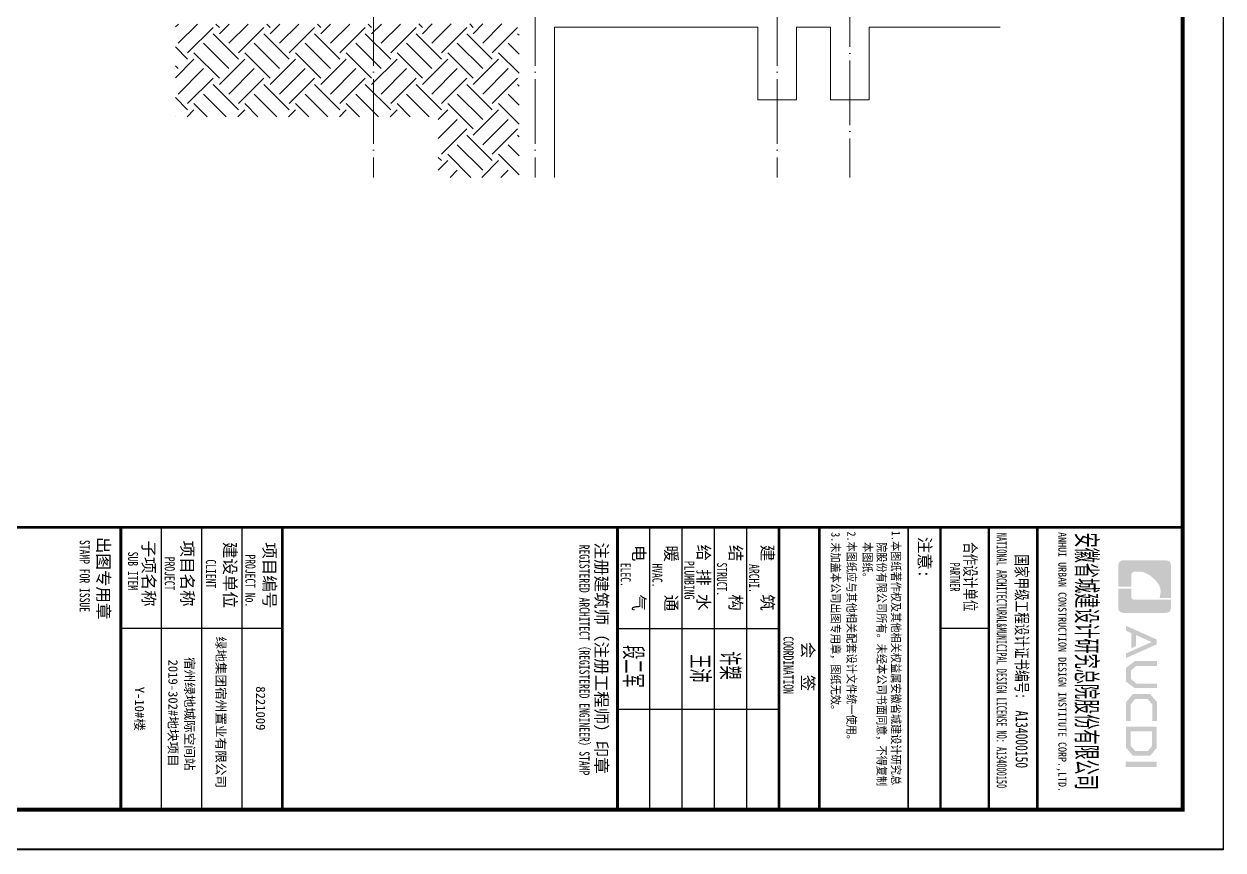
# Model space of a CAD drawing. Extents: x 27938 to 725830, y -209821 to 1628073.
# Drawn here: x 514455 to 521880, y -173716 to -168599 of the extents above; entities that cross this region are included whole.
import ezdxf

# ---------------------------------------------------------------- set-up
doc = ezdxf.new("R2010")
doc.units = 0
doc.header["$LTSCALE"] = 1000
doc.header["$MEASUREMENT"] = 0
doc.linetypes.add('DOTE', pattern=[2.42, 2, -0.2, 0.02, -0.2])
for name, color, linetype, lineweight in [('DOTE', 19, 'DOTE', 9), ('内粉刷', 37, 'Continuous', 9), ('图签', 147, 'Continuous', 18), ('填充', 251, 'Continuous', 5)]:
    doc.layers.add(name, color=color, linetype=linetype, lineweight=lineweight)
doc.layers.add('yichutu', color=7, linetype='Continuous', true_color=0xffffff, plot=False)
doc.layers.add('图框', color=140, linetype='Continuous')
doc.layers.add('图签文字', color=147, linetype='Continuous')
doc.styles.add('HT', font='')
doc.styles.add('宋体', font='', dxfattribs={"height": 50})
doc.styles.add('建筑图签-1', font='', dxfattribs={"width": 0.7})
doc.styles.add('建筑图签-2', font='TXT.shx', dxfattribs={"width": 0.5, "bigfont": 'HZTXT.shx'})
doc.styles.get('HT').set_extended_font_data('SimHei')
doc.styles.get('宋体').set_extended_font_data('SimSun')
doc.styles.get('建筑图签-1').set_extended_font_data('SimHei')

# ---------------------------------------------------------------- blocks, each defined once
blk = doc.blocks.new('院标1')
h = blk.add_hatch(color=150)
h.dxf.hatch_style = 1
h.set_gradient(color1=(33, 113, 253), color2=(33, 113, 253), tint=1, name='INVCURVED')
edge = h.paths.add_edge_path()
edge.add_spline(control_points=[(116373, 648379), (116379, 648379), (116382, 648379), (116391, 648379), (116391, 648379), (116391, 648379), (116616, 648379), (116616, 648379), (116616, 648379), (116616, 648379), (116616, 648054), (116616, 648054), (116616, 648054), (116616, 648054), (116108, 648054), (116108, 648054), (116108, 648054), (116028, 648054), (115963, 648111), (115963, 648199), (115963, 648199), (115963, 648199), (115963, 649215), (115963, 649215), (115963, 649215), (115963, 649295), (116018, 649360), (116108, 649360), (116108, 649360), (116108, 649360), (116897, 649360), (116897, 649360), (116897, 649360), (116897, 649360), (116897, 649080), (116897, 649080), (116897, 649080), (116897, 649080), (116566, 649140), (116356, 648859), (116356, 648859), (116245, 648719), (116240, 648545), (116247, 648466), (116247, 648466), (116254, 648386), (116247, 648466), (116247, 648466), (116247, 648466), (116247, 648466), (116258, 648374), (116373, 648379)], knot_values=[0, 0, 0, 0, 0.071429, 0.071429, 0.071429, 0.107143, 0.142857, 0.142857, 0.142857, 0.178571, 0.214286, 0.214286, 0.214286, 0.25, 0.285714, 0.285714, 0.285714, 0.321429, 0.357143, 0.357143, 0.357143, 0.392857, 0.428571, 0.428571, 0.428571, 0.464286, 0.5, 0.5, 0.5, 0.535714, 0.571429, 0.571429, 0.571429, 0.607143, 0.642857, 0.642857, 0.642857, 0.678571, 0.714286, 0.714286, 0.714286, 0.75, 0.785714, 0.785714, 0.785714, 0.821429, 0.857143, 0.857143, 0.857143, 0.928571, 1, 1, 1, 1], degree=3, periodic=0)
h = blk.add_hatch(color=150)
h.dxf.hatch_style = 1
h.set_gradient(color1=(33, 113, 253), color2=(33, 113, 253), tint=1, name='INVCURVED')
edge = h.paths.add_edge_path()
edge.add_spline(control_points=[(117268, 649215), (117268, 649215), (117268, 648199), (117268, 648199), (117268, 648199), (117268, 648114), (117212, 648054), (117123, 648054), (117123, 648054), (117123, 648054), (116663, 648054), (116663, 648054), (116663, 648054), (116663, 648054), (116663, 648379), (116663, 648379), (116663, 648379), (116663, 648379), (116865, 648379), (116865, 648379), (116865, 648379), (116907, 648379), (116941, 648413), (116941, 648455), (116941, 648455), (116941, 648455), (116941, 649360), (116941, 649360), (116941, 649360), (116941, 649360), (117123, 649360), (117123, 649360), (117123, 649360), (117204, 649360), (117268, 649306), (117268, 649215)], knot_values=[0, 0, 0, 0, 0.1, 0.1, 0.1, 0.15, 0.2, 0.2, 0.2, 0.25, 0.3, 0.3, 0.3, 0.35, 0.4, 0.4, 0.4, 0.45, 0.5, 0.5, 0.5, 0.55, 0.6, 0.6, 0.6, 0.65, 0.7, 0.7, 0.7, 0.75, 0.8, 0.8, 0.8, 0.9, 1, 1, 1, 1], degree=3, periodic=0)
blk = doc.blocks.new('GFDDDDRG')
at = {"layer": '图框'}
h = blk.add_hatch(color=256, dxfattribs=at)
h.paths.add_polyline_path([(922489, -158906), (922489, -158969), (922104, -158969), (922104, -158906)])
h.paths.add_polyline_path([(922431, -158530), (922168, -158530), (922168, -158710), (922221, -158772), (922380, -158772), (922431, -158712)], flags=16)
h.paths.add_polyline_path([(922490, -158471), (922109, -158471), (922109, -158732), (922194, -158831), (922408, -158831), (922490, -158733)])
h.paths.add_polyline_path([(922492, -158399), (922434, -158399), (922434, -158196), (922378, -158129), (922219, -158129), (922167, -158196), (922167, -158400), (922107, -158400), (922107, -158169), (922194, -158067), (922408, -158067), (922492, -158166)])
h.paths.add_polyline_path([(922491, -157658), (922491, -157718), (922235, -157718), (922170, -157775), (922170, -157880), (922235, -157937), (922491, -157937), (922491, -157994), (922217, -157994), (922108, -157912), (922108, -157743), (922218, -157658)])
h.paths.add_polyline_path([(922490, -157392), (922490, -157450), (922108, -157621), (922108, -157564), (922425, -157423), (922231, -157335), (922231, -157471), (922173, -157501), (922173, -157311), (922107, -157282), (922107, -157220)])
for p, q in [((920410, -156002), (920410, -159502)), ((921010, -156002), (921010, -159502)), ((921010, -156002), (921010, -159502))]:
    blk.add_line(p, q, dxfattribs=at)
blk.add_lwpolyline([(923310, -107437), (923310, -159999), (893610, -159999), (893610, -107437)], close=True, dxfattribs=at)
blk.add_lwpolyline([(923310, -107437), (923310, -159999), (893610, -159999), (893610, -107437)], close=True, dxfattribs=at)
at = {"layer": '图框', "const_width": 50}
blk.add_lwpolyline([(894110, -159499), (922810, -159499), (922810, -108687), (894110, -108687)], close=True, dxfattribs=at)
at = {"layer": '图框'}
for points, const_width in [([(894110, -156002), (922810, -156002)], 35), ([(909660, -159502), (909660, -156002)], 35), ([(910160, -156002), (910160, -159502)], 17.5), ([(910660, -156002), (910660, -159502)], 17.5), ([(911160, -156002), (911160, -159502)], 17.5), ([(911660, -156002), (911660, -159502)], 35), ([(911660, -156002), (911660, -159502)], 35), ([(915810, -156006), (915810, -159506)], 35), ([(916210, -156006), (916210, -159506)], 17.5), ([(916610, -156006), (916610, -159506)], 17.5), ([(917010, -156006), (917010, -159506)], 17.5), ([(917410, -156006), (917410, -159506)], 17.5), ([(917810, -156006), (917810, -159506)], 35), ([(917810, -156006), (917810, -159506)], 35), ([(918310, -156006), (918310, -159506)], 30), ([(919410, -156002), (919410, -159502)], 17.5), ([(919810, -156002), (919810, -159502)], 30), ([(919810, -156002), (919810, -159502)], 30), ([(920410, -156002), (920410, -159502)], 30), ([(920410, -156002), (920410, -159502)], 30), ([(921010, -156002), (921010, -159502)], 30), ([(909660, -157252), (911660, -157252)], 17.5), ([(917810, -157256), (915810, -157256)], 17.5), ([(920410, -157252), (919810, -157252)], 17.5), ([(917810, -158256), (915810, -158256)], 17.5)]:
    blk.add_lwpolyline(points, dxfattribs=dict(at, const_width=const_width))
at = {"xscale": 0.5, "yscale": 0.5, "zscale": 0.5, "rotation": 270}
blk.add_blockref('院标1', (597985, -98428), dxfattribs=at)
at = {"layer": '图框'}
for s, height, style, width, p in [('3.未加盖本公司出图专用章，图纸无效。', 105, 'HT', 0.88, (918459, -156061)), (' 2.本图纸应与其他相关配套设计文件统一使用。 ', 105, 'HT', 0.88, (918656, -155989)), ('1.本图纸著作权及其他相关权益属安徽省城建设计研究总', 105, 'HT', 0.88, (919206, -156045)), ('ANHUI URBAN CONSTRUCTION DESIGN INSTITUTE CORP.,LTD.', 100, '建筑图签-1', 0.91, (921271, -156061)), ('STAMP FOR ISSUE', 125, '建筑图签-1', 0.7, (909150, -156158)), ('本图纸。', 105, 'HT', 0.88, (918854, -156184)), ('院股份有限公司所有。未经本公司书面同意，不得复制', 105, 'HT', 0.88, (919029, -156184)), ('NATIONAL ARCHITECTURAL&MUNICIPAL DESIGN LICENSE NO: A134000150', 125, '建筑图签-1', 0.6, (920507, -156070)), ('SUB ITEM', 125, '建筑图签-1', 0.7, (909748, -156303)), ('PROJECT No.', 125, '建筑图签-1', 0.7, (911202, -156337, -899)), ('REGISTERED ARCHITECT（REGISTERED ENGINEER）STAMP', 125, '建筑图签-1', 0.7, (915339, -156216)), ('PROJECT', 125, '建筑图签-1', 0.7, (910203, -156366)), ('CLIENT', 125, '建筑图签-1', 0.7, (910713, -156399)), ('ELEC.', 125, '建筑图签-1', 0.7, (915850, -156441)), ('HVAC.', 125, '建筑图签-1', 0.7, (916242, -156449)), ('PLUMBING', 125, '建筑图签-1', 0.7, (916639, -156417)), ('STRUCT.', 125, '建筑图签-1', 0.7, (917042, -156437)), ('ARCHI.', 125, '建筑图签-1', 0.7, (917441, -156457)), ('PARTNER', 125, '建筑图签-1', 0.6, (919927, -156439)), ('COORDINATION', 125, '建筑图签-1', 0.7, (917866, -157352))]:
    blk.add_text(s, height=height, rotation=270, dxfattribs=dict(at, style=style, width=width)).set_placement(p)
at = {"layer": '图签', "color": 2, "style": '宋体'}
for s, height, p in [('绿地集团宿州置业有限公司', 114.67, (910841, -157355)), ('2019-302#地块项目', 114.67, (910249, -157640)), ('宿州绿地城际空间站', 114.7, (910454, -157607)), ('Y-10#楼', 114.7, (909834, -157977)), ('8221009', 114.7, (911334, -157971))]:
    blk.add_text(s, height=height, rotation=270, dxfattribs=at).set_placement(p)
at = {"layer": '图签文字', "color": 7, "style": '建筑图签-1'}
for s, p in [('出图专用章', (909369, -156120)), ('子项名称', (909930, -156165)), ('项目名称', (910408, -156165)), ('建设单位', (910937, -156182)), ('项目编号', (911426, -156186)), ('注册建筑师（注册工程师）印章', (915537, -156190)), ('给 排 水', (916802, -156214)), ('注意:', (919541, -156118)), ('电    气', (916001, -156219)), ('暖    通', (916401, -156224)), ('结    构', (917199, -156219)), ('建    筑', (917593, -156217)), ('会  签', (918094, -157419))]:
    blk.add_text(s, height=150, rotation=270, dxfattribs=at).set_placement(p)
for s, height, width, p in [('合作设计单位', 150, 0.7, (920105, -156184)), ('安徽省城建设计研究总院股份有限公司', 250, 0.55, (921498, -156066)), ('国家甲级工程设计证书编号:  A134000150', 150, 0.7, (920743, -156338))]:
    blk.add_text(s, height=height, rotation=270, dxfattribs=dict(at, width=width)).set_placement(p)
at = {"layer": '图签文字', "color": 1, "style": '建筑图签-2', "width": 0.7}
for s, p in [('段二军', (915876, -157462)), ('许槊', (917074, -157539)), ('王沛', (916703, -157575))]:
    blk.add_text(s, height=250, rotation=270, dxfattribs=at).set_placement(p)
blk = doc.blocks.new('yct-1051-594-26275-14850-25-1002.0')
at = {"layer": 'yichutu', "color": 7, "true_color": 0xffffff}
blk.add_lwpolyline([(0, 0), (0, 14850), (26275, 14850), (26275, 0)], close=True, dxfattribs=at)

msp = doc.modelspace()

# ---------------------------------------------------------------- hatches: boundary and pattern name
at = {"layer": '填充'}
h = msp.add_hatch(dxfattribs=at)
h.set_pattern_fill('EARTH', color=250, scale=70, angle=45, style=0)
h.set_pattern_definition([(45, (-281933.03, -555063.54), (0, 314.308964), [222.25, -222.25]), (45, (-281991.96, -555004.6), (0, 314.308964), [222.25, -222.25]), (45, (-282050.9, -554945.68), (0, 314.308964), [222.25, -222.25]), (135, (-282050.9, -554906.39), (-314.308964, 0), [222.25, -222.25]), (135, (-281991.96, -554847.45), (-314.308964, 0), [222.25, -222.25]), (135, (-281933.03, -554788.52), (-314.308964, 0), [222.25, -222.25])])
h.paths.add_polyline_path([(515393.3, -169173.6), (517020.3, -169173.6), (517020.3, -169549.3), (517521.3, -169549.3), (517521.3, -168599.1), (515393.3, -168599.3)])

# ---------------------------------------------------------------- linework, layer by layer
at = {"layer": 'DOTE', "linetype": 'DOTE', "ltscale": 0.2}
for p, q in [((519570.3, -149949.3), (519570.3, -169549.3)), ((516620.3, -162649.3), (516620.3, -169549.3)), ((517620.3, -162649.3), (517620.3, -169549.3)), ((519120.3, -162649.3), (519120.3, -169549.3))]:
    msp.add_line(p, q, dxfattribs=at)
at = {"layer": '内粉刷'}
for points in [[(517741, -169549.3), (517741.2, -168619.3), (519000.3, -168619.3), (519000.3, -169069.3), (519240.3, -169069.3), (519240.3, -168619.3), (519450.3, -168619.3)], [(519450.3, -168619.3), (519450.3, -169069.2), (519690.3, -169069.2), (519690.3, -168619.3)], [(519690.3, -168619.3), (520500.5, -168619.3)]]:
    msp.add_lwpolyline(points, dxfattribs=at)

# ---------------------------------------------------------------- block references
at = {"xscale": 0.5, "yscale": 0.5, "zscale": 0.5}
msp.add_blockref('GFDDDDRG', (60225.6, -93716.5), dxfattribs=at)
at = {"layer": 'yichutu', "rotation": 270}
msp.add_blockref('yct-1051-594-26275-14850-25-1002.0', (507030.5, -147435), dxfattribs=at)

doc.saveas('drawing.dxf')
